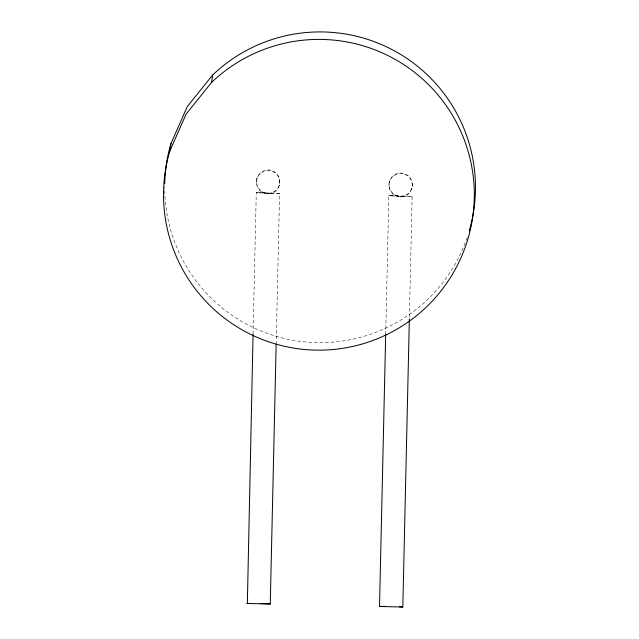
<?xml version="1.0" encoding="UTF-8"?>
<svg xmlns="http://www.w3.org/2000/svg" width="639" height="639" viewBox="0 0 639 639"><rect width="100%" height="100%" fill="white"/><g stroke="black" fill="none" stroke-linecap="round" stroke-linejoin="round"><path stroke-width="0.48" stroke-dasharray="3.19 2.4" d="M253.068 334.277L256.279 192.714L279.586 193.242L276.192 342.776M267.901 193.266L256.279 192.714M385.692 334.309L388.832 195.734L412.139 196.269L409.375 317.887M400.453 196.293L388.832 195.734M256.415 182.003L256.511 181.356M256.878 179L256.982 178.345M279.251 185.542L279.355 184.887M279.714 182.53A11.654 11.654 0 0 0 262.469 172.051A11.654 11.654 0 0 0 262.006 192.227A11.654 11.654 0 0 0 279.714 182.53L279.818 181.883A11.654 11.654 0 0 0 262.573 171.396A11.654 11.654 0 0 0 262.11 191.572A11.654 11.654 0 0 0 279.818 181.883M388.967 185.022L389.063 184.375M389.431 182.019L389.534 181.372M411.804 188.561L411.907 187.914M412.267 185.558A11.654 11.654 0 0 0 395.022 175.07A11.654 11.654 0 0 0 394.559 195.246A11.654 11.654 0 0 0 412.267 185.558L412.371 184.903A11.654 11.654 0 0 0 395.118 174.415A11.654 11.654 0 0 0 394.662 194.599A11.654 11.654 0 0 0 412.371 184.903M279.586 193.242L267.901 193.178M412.139 196.269L400.453 196.197M256.686 192.674L264.945 192.722M389.239 195.694L397.498 195.742M467.149 237.484A155.405 155.381 8.8 0 1 164.678 186.708"/><path stroke-width="0.96" d="M276.168 343.774L270.265 603.967L247.349 603.496L253.068 334.277M409.359 318.885L402.818 606.986L402.418 607.026L379.518 606.459L385.692 334.309M169.766 151.163L186.133 114.046L211.557 82.439A155.405 155.381 8.8 0 1 461.214 132.329A155.405 155.381 8.8 0 1 328.949 349.837A155.405 155.381 8.8 0 1 169.766 151.163L170.925 143.679L187.291 106.561L212.715 74.955A155.405 155.381 8.8 0 1 469.234 230.911M211.557 82.439L212.715 74.955M246.966 603.44L248.539 603.376M379.518 606.459L385.365 606.419M260.153 603.543L270.265 603.967M399.431 606.77L402.818 606.986M164.718 183.76A155.405 155.381 8.8 0 1 170.925 143.679"/></g></svg>
